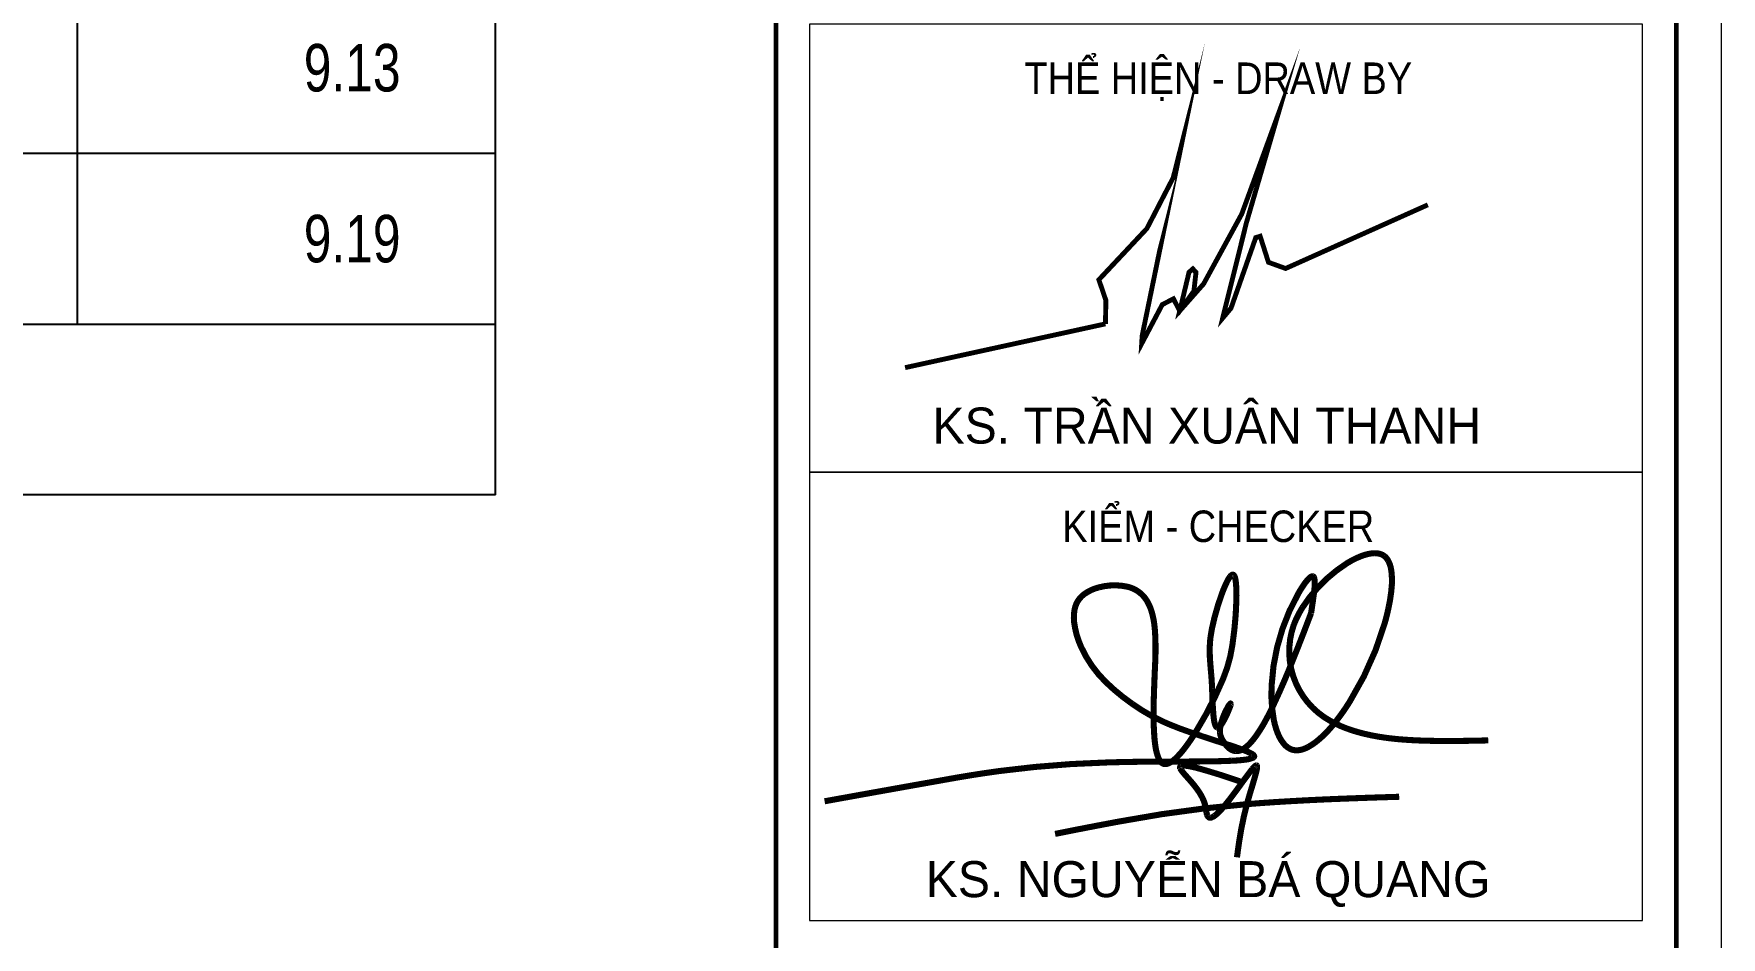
# Model space of a CAD drawing. Header units: millimetres. Extents: x -295047 to 304185, y -728047 to -308748.
# Drawn here: x 300437 to 304185, y -332895 to -330887 of the extents above; entities that cross this region are included whole.
import ezdxf
from ezdxf.enums import TextEntityAlignment as Align

# ---------------------------------------------------------------- set-up
doc = ezdxf.new("R2010")
doc.units = ezdxf.units.MM
doc.header["$MEASUREMENT"] = 0
doc.layers.get('Defpoints').update_dxf_attribs({"color": 1})
for name, color, linetype in [('KCS_BORDER', 3, 'Continuous'), ('KCS_TEXT_TK', 2, 'Continuous'), ('KCS_THONGKE', 2, 'Continuous'), ('KCS_THONGKE_THIN', 5, 'Continuous')]:
    doc.layers.add(name, color=color, linetype=linetype)
for name, color, linetype, lineweight in [('Khungten_LCDI', 7, 'Continuous', 5), ('LC ISO', 153, 'Continuous', 13), ('LC Net dam 1', 30, 'Continuous', 30), ('LC Net thay', 7, 'Continuous', 25), ('LC Text1', 3, 'Continuous', 20)]:
    doc.layers.add(name, color=color, linetype=linetype, lineweight=lineweight)
doc.styles.add('KCS_SMTEXT', font='arial.ttf', dxfattribs={"width": 0.7})
doc.styles.add('Khungten', font='VHAVAN.TTF', dxfattribs={"width": 0.9, "height": 5000})
doc.styles.add('Title', font='VHBLACK.TTF', dxfattribs={"width": 0.8})
doc.styles.add('VNAVANTH', font='VHAVANB.TTF', dxfattribs={"width": 0.6})

# ---------------------------------------------------------------- blocks, each defined once
blk = doc.blocks.new('NGUYEN BA QUANG')
at = {"layer": 'LC ISO', "const_width": 54}
for points in [[(906, 1114, 0.006821), (929, 1272, 0.011774), (937, 1340, 0.026266), (938, 1394, 0.052103), (935, 1423, 0.076783), (930, 1436, 0.163971), (923, 1442, 0.170042), (914, 1442, 0.080479), (902, 1436, 0.05585), (881, 1417, 0.031056), (847, 1375, 0.025203), (791, 1286, 0.116129), (556, 476, 0.061974), (575, 166, 0.045365), (610, 47, 0.070676), (660, -41, 0.091415), (710, -86, 0.146905), (783, -104, 0.068448), (833, -95, 0.049636), (885, -72, 0.053986), (978, -6, 0.029209), (1056, 69, 0.021304), (1134, 162, 0.025491), (1250, 329, 0.068873), (1561, 1027, 0.01773), (1596, 1171, 0.037697), (1624, 1368, 0.029037), (1623, 1453, 0.04288), (1613, 1525, 0.066726), (1590, 1583, 0.100495), (1556, 1623, 0.111871), (1508, 1644, 0.054631), (1469, 1647, 0.041179), (1426, 1643, 0.04561), (1355, 1623, 0.04967), (1225, 1558, 0.109429), (829, 1164, 0.05047), (753, 1012, 0.368126), (1079, 156, 0.040655), (1223, 90, 0.031441), (1383, 42, 0.023503), (1557, 9, 0.017084), (1742, -10, 0.011936), (1936, -19, 0.009133), (2206, -21, 0.002915), (2480, -16)], [(-3416, -557, -0.001023), (-2231, -345, -0.008385), (-1869, -289, -0.026114), (-905, -212, -0.007166), (-491, -205, 0.001773), (-49, -203, 0.009736), (200, -197, 0.025773), (331, -186, 0.054465), (383, -173, 0.09183), (397, -166, 0.386262), (399, -152, 0.129793), (379, -135, 0.036801), (321, -108, 0.016128), (184, -59, -0.006736), (-183, 62, -0.023924), (-416, 154, -0.046785), (-684, 310, -0.041509), (-918, 503, -0.092678), (-1136, 813, -0.077778), (-1199, 1035, -0.070106), (-1196, 1141, -0.201572), (-1106, 1286, -0.091887), (-982, 1343, -0.118851), (-732, 1351, -0.227561), (-543, 1208, -0.055716), (-508, 1121, -0.035741), (-487, 1019, -0.022757), (-478, 904, -0.018678), (-477, 714, 0.005361), (-493, 294, 0.022501), (-487, 25, 0.024956), (-474, -85, 0.051878), (-451, -169, 0.084004), (-427, -209, 0.302699), (-372, -224, 0.091028), (-331, -204, 0.045769), (-285, -164, 0.031407), (-218, -87, 0.026473), (-114, 66, 0.038878), (124, 530, 0.063388), (207, 831, 0.030377), (243, 1236, 0.019395), (241, 1350, 0.050857), (231, 1429, 0.089259), (221, 1451, 0.446193), (202, 1454, 0.08967), (185, 1438, 0.048315), (156, 1388, 0.024568), (114, 1288, 0.037087), (24, 971, 0.06811), (7, 722, 0.007404), (19, 571, -0.009821), (27, 442, 0.013775), (38, 214, 0.023991), (46, 154, 0.068642), (58, 113, 0.168495), (71, 99, 0.190472), (82, 99, 0.135753), (102, 116, 0.042547), (133, 165, 0.037247), (185, 280, 0.083462), (192, 310, 0.752396), (189, 311, 0.077103), (170, 286, 0.067778), (106, 135, 0.079642), (97, 52, 0.07615), (107, 12, 0.090818), (168, -77, 0.162992), (233, -111, 0.134535), (287, -101, 0.046135), (315, -85, 0.0589), (372, -33, 0.033446), (431, 44, 0.020493), (492, 142, 0.018931), (584, 325, 0.012315), (712, 617, 0.006262), (906, 1114)], [(274, -380, 0.002584), (99, -322, 0.004829), (-9, -289, 0.009549), (-104, -262, 0.02019), (-180, -245, 0.020391), (-210, -242, 0.037792), (-233, -241, 0.083891), (-249, -244, 0.129866), (-256, -250, 0.170647), (-258, -257, 0.074142), (-257, -264, 0.04333), (-253, -271, 0.038982), (-240, -290, 0.018381), (-209, -327, -0.006145), (-155, -388, -0.017161), (-112, -442, -0.029179), (-72, -502, -0.056277), (-39, -577, -0.025416), (-31, -610, -0.003247), (-24, -652, 0.033316), (-18, -677, 0.055631), (-12, -689, 0.087521), (-5, -698, 0.15828), (8, -703, 0.07777), (18, -702, 0.051495), (30, -698, 0.04838), (50, -685, 0.02792), (72, -667, 0.021215), (104, -635, 0.012757), (138, -596, 0.011354), (192, -528, 0.005945), (265, -430, -0.007904), (360, -301, -0.011483), (384, -270, -0.027823), (404, -249, -0.066961), (415, -240, -0.123545), (420, -238, -0.248584), (424, -240, -0.12084), (426, -246, -0.064597), (426, -260, -0.027008), (421, -289, -0.011306), (411, -326, -0.007085), (384, -419, 0.007773), (340, -569, 0.03162), (266, -923, 0.004795), (248, -1055)], [(-1368, -847, -0.004051), (-800, -737, -0.026384), (342, -582, -0.006339), (726, -556, -0.004215), (1111, -537, -0.002629), (1689, -517)]]:
    blk.add_lwpolyline(points, format="xyb", dxfattribs=at)
blk = doc.blocks.new('lcdi fix')
at = {"layer": 'Defpoints', "lineweight": 0}
blk.add_lwpolyline([(-1200, -14850), (-1200, 14850), (40800, 14850), (40800, -14850)], close=True, dxfattribs=at)
at = {"layer": 'Khungten_LCDI', "color": 5, "lineweight": 60}
blk.add_line((36600, 14650), (36600, -14650), dxfattribs=at)
at = {"layer": 'Khungten_LCDI', "color": 5, "lineweight": 25}
blk.add_line((40600, -14650), (40600, 14650), dxfattribs=at)
at = {"layer": 'Khungten_LCDI', "color": 5, "lineweight": 60}
blk.add_lwpolyline([(0, -14650), (0, 14650), (40600, 14650), (40600, -14650)], close=True, dxfattribs=at)
at = {"layer": 'Khungten_LCDI', "color": 9, "lineweight": 15}
for points in [[(36750, -5526.4), (40450, -5526.4), (40450, -3535.5), (36750, -3535.5)], [(36750, -7517.3), (40450, -7517.3), (40450, -5526.4), (36750, -5526.4)]]:
    blk.add_lwpolyline(points, close=True, dxfattribs=at)
at = {"layer": 'LC ISO', "const_width": 21.6}
for points in [[(38064.3, -4866.9), (38066.6, -4762.6), (38035.2, -4670.8), (38248.5, -4443.4), (38365.3, -4217.7), (38400.1, -4080.6), (38227.5, -4919.2), (38225.4, -4954.8), (38265.6, -4878.6), (38316.8, -4781.4), (38366.5, -4755.5), (38394.5, -4809.3), (38457.3, -4721), (38466.7, -4638.2), (38452.7, -4622.5), (38435.7, -4637.7), (38394.5, -4809.3), (38500.5, -4689.2), (38669.9, -4378.7), (38828.5, -3945.2), (38691.1, -4416), (38590.2, -4821.1), (38585.2, -4841.4), (38622.1, -4797.5), (38732.2, -4483.6), (38751.7, -4477.4), (38788.6, -4593.3), (38864.8, -4620.8), (39496.6, -4337.9)], [(37174.3, -5061.4), (38064.3, -4866.9)]]:
    blk.add_lwpolyline(points, dxfattribs=at)
at = {"layer": 'LC Net dam 1', "xscale": 0.5000006712537298, "yscale": 0.5000006712537298, "zscale": 0.5000006712537298}
blk.add_blockref('NGUYEN BA QUANG', (38524.8, -6709.6), dxfattribs=at)
at = {"color": 7, "style": 'Khungten', "width": 0.9}
for s, p in [('thÓ hiÖn - draw by', (38565.6, -3845.4)), ('kiÓm - checker', (38565.6, -5836.3))]:
    blk.add_text(s, height=140, dxfattribs=at).set_placement(p, align=Align.CENTER)
at = {"color": 7, "style": 'VNAVANTH'}
for s, p in [('Ks. trÇn xu©n thanh', (38514.7, -5398.7)), ('ks. nguyÔn b¸ quang', (38520.4, -7414.1))]:
    blk.add_text(s, height=160, dxfattribs=at).set_placement(p, align=Align.CENTER)
at = {"color": 7, "style": 'Khungten', "width": 0.8}
for tag, p in [('REVISION', (39498.8, -10746.3)), ('NGAYHT', (39546.1, -11609.4))]:
    blk.add_attdef(tag, text='', height=200, dxfattribs=at).set_placement(p, align=Align.CENTER)
at = {"layer": 'LC Text1', "style": 'Title', "width": 1.485915}
for tag, p, p2 in [('TENBANVE1', (36912.7, -8885.8), (40339.1, -8885.8)), ('TENBANVE2', (36912.7, -9562.5), (40339.1, -9562.5))]:
    blk.add_attdef(tag, text='', height=250, dxfattribs=at).set_placement(p, p2, align=Align.FIT)
at = {"layer": 'LC Text1', "style": 'Title', "width": 0.7}
blk.add_attdef('SOBANVE', text='', height=250, dxfattribs=at).set_placement((39562, -13896.2), align=Align.CENTER)
blk = doc.blocks.new('TK_4')
at = {"layer": 'KCS_THONGKE'}
for p, q in [((152, 0), (152, 9)), ((174, 0), (174, 9))]:
    blk.add_line(p, q, dxfattribs=at)
at = {"layer": 'KCS_THONGKE_THIN'}
blk.add_line((0, 0), (174, 0), dxfattribs=at)
at = {"layer": 'KCS_THONGKE', "style": 'KCS_SMTEXT', "width": 0.75}
for tag, p in [('M', (29.675, 6.001)), ('M', (50.825, 6.001)), ('SH', (4.999, 4.5)), ('L2', (40.25, 4.501)), ('DK', (76.75, 4.5))]:
    blk.add_attdef(tag, text='', height=2.5, dxfattribs=at).set_placement(p, align=Align.MIDDLE)
for tag, p in [('DAI', (100, 4.501)), ('SL1', (114.5, 4.501)), ('SLA', (127, 4.501)), ('DT', (147, 4.501)), ('TL', (169, 4.501))]:
    blk.add_attdef(tag, text='', height=2.5, dxfattribs=at).set_placement(p, align=Align.MIDDLE_RIGHT)
blk = doc.blocks.new('CTK_THKL')
at = {"layer": 'KCS_THONGKE'}
for q in [(174, 9), (-15, 0)]:
    blk.add_line((174, 0), q, dxfattribs=at)
at = {"layer": 'KCS_BORDER', "color": 5, "style": 'KCS_SMTEXT', "width": 0.7}
blk.add_attdef('TYPE', (85.493, -1.496), '', height=0.025, rotation=90, dxfattribs=at)
at = {"layer": 'KCS_THONGKE', "style": 'KCS_SMTEXT', "width": 0.8}
for tag, p in [('TL1', (58.768, 1.5)), ('TL2', (88.598, 1.5)), ('TL3', (118.648, 1.5))]:
    blk.add_attdef(tag, p, '', height=2.5, dxfattribs=at)

msp = doc.modelspace()

# ---------------------------------------------------------------- block references
at = {"layer": 'KCS_TEXT_TK'}
ref = msp.add_blockref('TK_4', (294121.5, -331152.7, 23.7), dxfattribs=dict(at, xscale=42.1899878399999, yscale=42.1899878399999, zscale=42.1899878399999))
ref.add_attrib('TL', '9.13', dxfattribs={"height": 105.47, "style": 'KCS_SMTEXT', "width": 0.75}).set_placement((301251.6, -330962.8, 23.7), align=Align.MIDDLE_RIGHT)
at = {"layer": 'KCS_THONGKE'}
ref = msp.add_blockref('TK_4', (294121.5, -331532.4, 23.7), dxfattribs=dict(at, xscale=42.1899878399999, yscale=42.1899878399999, zscale=42.1899878399999))
ref.add_attrib('TL', '9.19', dxfattribs={"height": 105.47, "style": 'KCS_SMTEXT', "width": 0.75}).set_placement((301251.6, -331342.5, 23.7), align=Align.MIDDLE_RIGHT)
at = {"layer": 'KCS_THONGKE', "xscale": 42.18998784, "yscale": 42.18998784, "zscale": 42.18998784}
msp.add_blockref('CTK_THKL', (294121.5, -331912.1, 23.7), dxfattribs=at)
at = {"layer": 'LC Net thay', "xscale": 0.5000000000000013, "yscale": 0.5000000000000013, "zscale": 0.5000000000000013}
msp.add_blockref('lcdi fix', (283785, -329098.5, 23.7), dxfattribs=at)

doc.saveas('drawing.dxf')
